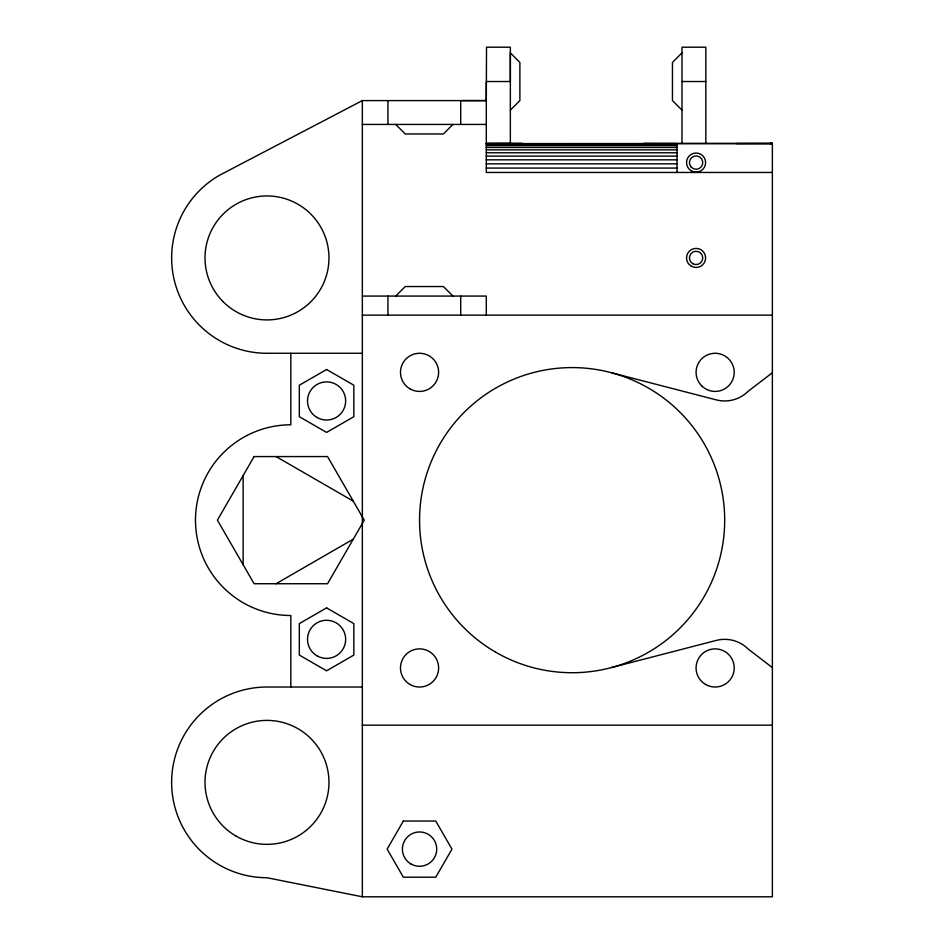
<?xml version="1.0" encoding="UTF-8"?>
<svg xmlns="http://www.w3.org/2000/svg" width="944" height="944" viewBox="0 0 944 944"><rect width="100%" height="100%" fill="white"/><g stroke="black" fill="none" stroke-linecap="round" stroke-linejoin="round"><path stroke-width="1.42" d="M681.993 143.512L681.993 47.2L705.829 47.2L705.829 143.512M362.343 353.28L266.987 353.28A95.356 95.356 0 0 1 219.315 175.348L362.343 100.595L486.302 100.595L486.514 47.2L510.35 47.2L510.35 143.512L522.587 143.523L486.302 143.535L510.35 143.512M452.931 124.431L443.397 133.977L405.247 133.977L395.713 124.431M510.35 110.129L519.884 100.595L519.884 62.457L510.35 52.829L510.35 81.526L486.514 81.526L486.302 82.34L486.302 172.457L772.369 172.457M395.713 296.074L405.247 286.539L443.397 286.539L452.931 296.074M772.369 372.715L748.285 391.182A33.37 33.37 0 0 1 716.048 399.819L611.606 372.786M276.049 583.734L353.28 539.142M611.606 667.526L716.048 640.48A33.37 33.37 0 0 1 748.285 649.118L772.369 667.597M769.985 143.512L772.369 143.512L771.637 143.559L772.369 143.512L772.369 896.8L362.343 896.8L266.987 877.731A95.356 95.356 0 0 1 171.631 782.375A95.356 95.356 0 0 1 266.987 687.02L362.343 687.02M771.637 143.559L772.369 143.535L770.587 143.523M736.119 143.571L772.369 143.512L643.631 143.523L677.013 143.594L677.013 172.457M681.993 81.526L705.829 81.526M362.343 124.431L486.302 124.431M772.369 143.512L486.302 143.594L496.603 143.535M486.302 144.29L677.013 144.29M486.302 145.588L677.013 145.588M486.302 147.453L677.013 147.453M486.302 149.872L677.013 149.872M486.302 152.775L677.013 152.775M486.302 156.114L677.013 156.114M486.302 159.831L677.013 159.831M486.302 163.843L677.013 163.843M486.302 168.079L677.013 168.079M362.343 296.074L486.302 296.074L486.302 315.143M362.343 315.143L772.369 315.143M362.343 725.169L772.369 725.169M509.831 143.559L496.969 143.523M486.302 100.595L462.466 100.595M276.049 456.566L353.28 501.158M681.993 110.129L672.458 100.595L672.458 62.457L681.981 52.829M460.707 100.595L460.707 124.443M460.707 296.074L460.707 315.143M387.937 100.595L387.937 124.443M387.937 296.074L387.937 315.143M362.343 100.595L362.343 896.8M290.823 353.28L290.823 424.8A95.356 95.356 0 0 0 195.479 520.156A95.356 95.356 0 0 0 290.823 615.512L290.823 687.02M243.151 475.564L243.151 564.748M254.113 456.566L217.403 520.156L254.113 583.734L327.544 583.734L364.254 520.156L327.544 456.566L254.113 456.566M403.348 821.044L387.134 849.128L403.348 877.2L435.762 877.2L451.975 849.128L435.762 821.044L403.348 821.044M326.589 369.493L299.331 385.223L299.331 416.693L326.589 432.423L353.835 416.693L353.835 385.223L326.589 369.493M326.589 607.877L299.331 623.606L299.331 655.077L326.589 670.806L353.835 655.077L353.835 623.606L326.589 607.877M236 836.054A61.985 61.985 0 0 0 328.972 782.375A61.985 61.985 0 0 0 236 728.697A61.985 61.985 0 0 0 236 836.054M410.97 863.984A17.169 17.169 0 0 0 436.718 849.128A17.169 17.169 0 0 0 410.97 834.26A17.169 17.169 0 0 0 410.97 863.984M495.836 652.28A152.562 152.562 0 0 0 724.685 520.156A152.562 152.562 0 0 0 495.836 388.031A152.562 152.562 0 0 0 495.836 652.28M223.162 301.761A61.985 61.985 0 0 0 326.86 273.972A61.985 61.985 0 0 0 250.951 198.063A61.985 61.985 0 0 0 223.162 301.761M691.315 170.84A9.534 9.534 0 0 0 705.616 162.58A9.534 9.534 0 0 0 691.315 154.32A9.534 9.534 0 0 0 691.315 170.84M691.315 266.184A9.534 9.534 0 0 0 705.616 257.936A9.534 9.534 0 0 0 691.315 249.676A9.534 9.534 0 0 0 691.315 266.184M692.743 263.706A6.679 6.679 0 0 0 702.761 257.924A6.679 6.679 0 0 0 692.743 252.154A6.679 6.679 0 0 0 692.743 263.706M691.362 167.312A6.679 6.679 0 0 0 702.525 164.327A6.679 6.679 0 0 0 694.347 156.149A6.679 6.679 0 0 0 691.362 167.312M410.015 684.471A19.069 19.069 0 0 0 438.63 667.951A19.069 19.069 0 0 0 410.015 651.431A19.069 19.069 0 0 0 410.015 684.471M705.616 684.471A19.069 19.069 0 0 0 734.22 667.951A19.069 19.069 0 0 0 705.616 651.431A19.069 19.069 0 0 0 705.616 684.471M410.015 388.869A19.069 19.069 0 0 0 438.63 372.361A19.069 19.069 0 0 0 410.015 355.841A19.069 19.069 0 0 0 410.015 388.869M701.663 385.836A19.069 19.069 0 0 0 733.571 377.293A19.069 19.069 0 0 0 710.218 353.929A19.069 19.069 0 0 0 701.663 385.836M317.054 417.472A19.069 19.069 0 0 0 345.657 400.964A19.069 19.069 0 0 0 317.054 384.444A19.069 19.069 0 0 0 317.054 417.472M317.054 655.856A19.069 19.069 0 0 0 345.657 639.348A19.069 19.069 0 0 0 317.054 622.828A19.069 19.069 0 0 0 317.054 655.856"/></g></svg>
